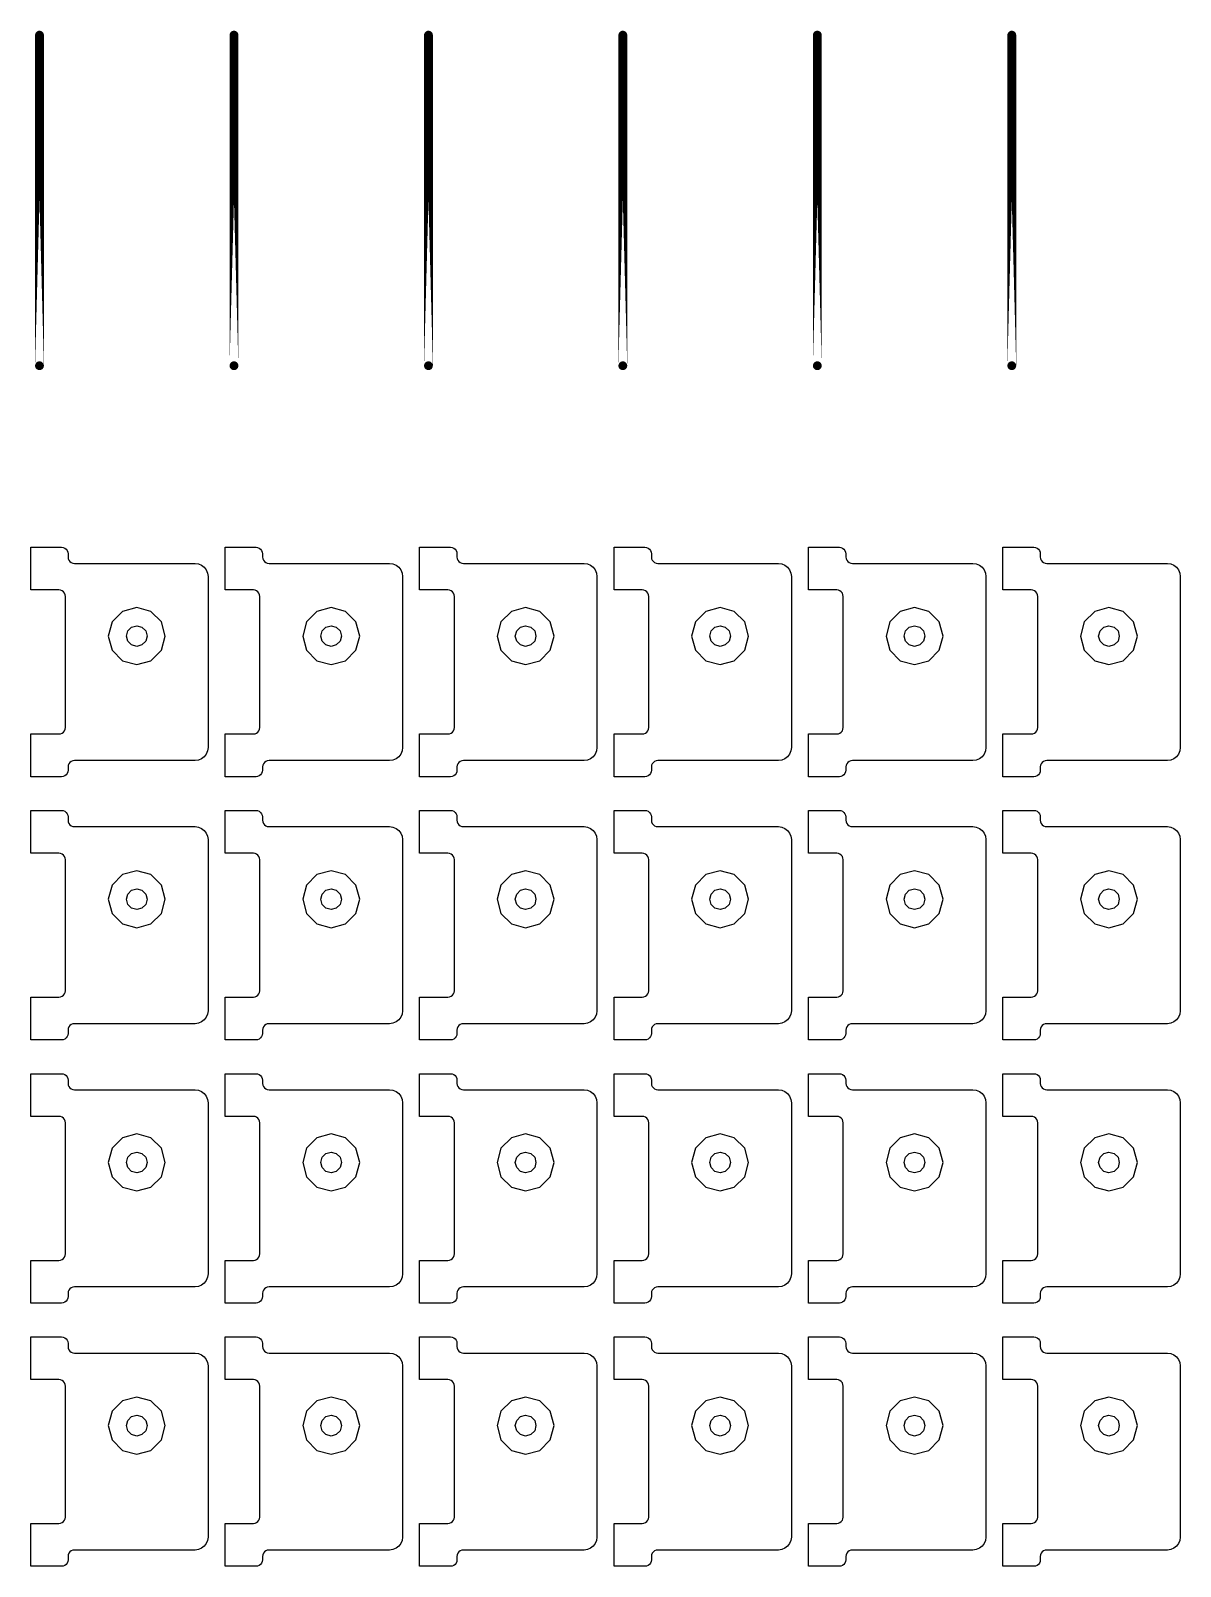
# Model space of a CAD drawing. Extents: x 11 to 212, y 11 to 212.
# Drawn here: x 157 to 167.44, y 161.51 to 175.44 of the extents above; entities that cross this region are included whole.
import ezdxf

# ---------------------------------------------------------------- set-up
doc = ezdxf.new("R2010")
doc.units = 0
doc.layers.get('0').update_dxf_attribs({"linetype": 'continuous'})
doc.layers.add('G', color=7, linetype='continuous')

# ---------------------------------------------------------------- blocks, each defined once
blk = doc.blocks.new('cutlineendpoint')
at = {"const_width": 0.04}
blk.add_lwpolyline([(-0.02, 0, 1), (0.02, 0, 1)], format="xyb", close=True, dxfattribs=at)

msp = doc.modelspace()

# ---------------------------------------------------------------- linework, layer by layer
at = {"layer": 'G', "const_width": 0.08}
for points in [[(157.082, 172.4), (157.082, 175.4)], [(158.847, 172.4), (158.847, 175.4)], [(160.612, 172.4), (160.612, 175.4)], [(162.376, 172.4), (162.376, 175.4)], [(164.141, 172.4), (164.141, 175.4)], [(165.906, 172.4), (165.906, 175.4)]]:
    msp.add_lwpolyline(points, close=True, dxfattribs=at)
at = {"layer": 'G'}
for points in [[(157.259, 169.059), (157.274, 169.061), (157.288, 169.067), (157.3, 169.076), (157.31, 169.088), (157.316, 169.102), (157.318, 169.118), (157.318, 170.306), (157.316, 170.321), (157.31, 170.335), (157.3, 170.347), (157.288, 170.357), (157.274, 170.363), (157.259, 170.365), (157.002, 170.365), (157.002, 170.753), (157.282, 170.753), (157.298, 170.751), (157.312, 170.745), (157.324, 170.736), (157.333, 170.724), (157.339, 170.709), (157.341, 170.694), (157.341, 170.665), (157.343, 170.649), (157.349, 170.635), (157.358, 170.623), (157.371, 170.614), (157.385, 170.608), (157.4, 170.606), (158.494, 170.606), (158.525, 170.602), (158.553, 170.59), (158.577, 170.571), (158.596, 170.547), (158.608, 170.519), (158.612, 170.488), (158.612, 168.935), (158.608, 168.905), (158.596, 168.876), (158.577, 168.852), (158.553, 168.833), (158.525, 168.822), (158.494, 168.818), (157.4, 168.818), (157.385, 168.816), (157.371, 168.81), (157.358, 168.8), (157.349, 168.788), (157.343, 168.774), (157.341, 168.759), (157.341, 168.729), (157.339, 168.714), (157.333, 168.7), (157.324, 168.688), (157.312, 168.678), (157.298, 168.673), (157.282, 168.671), (157.002, 168.671), (157.002, 169.059)], [(159.024, 169.059), (159.039, 169.061), (159.053, 169.067), (159.065, 169.076), (159.074, 169.088), (159.08, 169.102), (159.082, 169.118), (159.082, 170.306), (159.08, 170.321), (159.074, 170.335), (159.065, 170.347), (159.053, 170.357), (159.039, 170.363), (159.024, 170.365), (158.767, 170.365), (158.767, 170.753), (159.047, 170.753), (159.062, 170.751), (159.076, 170.745), (159.089, 170.736), (159.098, 170.724), (159.104, 170.709), (159.106, 170.694), (159.106, 170.665), (159.108, 170.649), (159.114, 170.635), (159.123, 170.623), (159.135, 170.614), (159.149, 170.608), (159.165, 170.606), (160.259, 170.606), (160.289, 170.602), (160.318, 170.59), (160.342, 170.571), (160.361, 170.547), (160.372, 170.519), (160.376, 170.488), (160.376, 168.935), (160.372, 168.905), (160.361, 168.876), (160.342, 168.852), (160.318, 168.833), (160.289, 168.822), (160.259, 168.818), (159.165, 168.818), (159.149, 168.816), (159.135, 168.81), (159.123, 168.8), (159.114, 168.788), (159.108, 168.774), (159.106, 168.759), (159.106, 168.729), (159.104, 168.714), (159.098, 168.7), (159.089, 168.688), (159.076, 168.678), (159.062, 168.673), (159.047, 168.671), (158.767, 168.671), (158.767, 169.059)], [(160.788, 169.059), (160.803, 169.061), (160.818, 169.067), (160.83, 169.076), (160.839, 169.088), (160.845, 169.102), (160.847, 169.118), (160.847, 170.306), (160.845, 170.321), (160.839, 170.335), (160.83, 170.347), (160.818, 170.357), (160.803, 170.363), (160.788, 170.365), (160.532, 170.365), (160.532, 170.753), (160.812, 170.753), (160.827, 170.751), (160.841, 170.745), (160.853, 170.736), (160.863, 170.724), (160.869, 170.709), (160.871, 170.694), (160.871, 170.665), (160.873, 170.649), (160.878, 170.635), (160.888, 170.623), (160.9, 170.614), (160.914, 170.608), (160.929, 170.606), (162.024, 170.606), (162.054, 170.602), (162.082, 170.59), (162.107, 170.571), (162.125, 170.547), (162.137, 170.519), (162.141, 170.488), (162.141, 168.935), (162.137, 168.905), (162.125, 168.876), (162.107, 168.852), (162.082, 168.833), (162.054, 168.822), (162.024, 168.818), (160.929, 168.818), (160.914, 168.816), (160.9, 168.81), (160.888, 168.8), (160.878, 168.788), (160.873, 168.774), (160.871, 168.759), (160.871, 168.729), (160.869, 168.714), (160.863, 168.7), (160.853, 168.688), (160.841, 168.678), (160.827, 168.673), (160.812, 168.671), (160.532, 168.671), (160.532, 169.059)], [(162.553, 169.059), (162.568, 169.061), (162.582, 169.067), (162.595, 169.076), (162.604, 169.088), (162.61, 169.102), (162.612, 169.118), (162.612, 170.306), (162.61, 170.321), (162.604, 170.335), (162.595, 170.347), (162.582, 170.357), (162.568, 170.363), (162.553, 170.365), (162.296, 170.365), (162.296, 170.753), (162.576, 170.753), (162.592, 170.751), (162.606, 170.745), (162.618, 170.736), (162.627, 170.724), (162.633, 170.709), (162.635, 170.694), (162.635, 170.665), (162.637, 170.649), (162.643, 170.635), (162.653, 170.623), (162.665, 170.614), (162.679, 170.608), (162.694, 170.606), (163.788, 170.606), (163.819, 170.602), (163.847, 170.59), (163.871, 170.571), (163.89, 170.547), (163.902, 170.519), (163.906, 170.488), (163.906, 168.935), (163.902, 168.905), (163.89, 168.876), (163.871, 168.852), (163.847, 168.833), (163.819, 168.822), (163.788, 168.818), (162.694, 168.818), (162.679, 168.816), (162.665, 168.81), (162.653, 168.8), (162.643, 168.788), (162.637, 168.774), (162.635, 168.759), (162.635, 168.729), (162.633, 168.714), (162.627, 168.7), (162.618, 168.688), (162.606, 168.678), (162.592, 168.673), (162.576, 168.671), (162.296, 168.671), (162.296, 169.059)], [(164.318, 169.059), (164.333, 169.061), (164.347, 169.067), (164.359, 169.076), (164.369, 169.088), (164.374, 169.102), (164.376, 169.118), (164.376, 170.306), (164.374, 170.321), (164.369, 170.335), (164.359, 170.347), (164.347, 170.357), (164.333, 170.363), (164.318, 170.365), (164.061, 170.365), (164.061, 170.753), (164.341, 170.753), (164.356, 170.751), (164.371, 170.745), (164.383, 170.736), (164.392, 170.724), (164.398, 170.709), (164.4, 170.694), (164.4, 170.665), (164.402, 170.649), (164.408, 170.635), (164.417, 170.623), (164.429, 170.614), (164.444, 170.608), (164.459, 170.606), (165.553, 170.606), (165.583, 170.602), (165.612, 170.59), (165.636, 170.571), (165.655, 170.547), (165.667, 170.519), (165.671, 170.488), (165.671, 168.935), (165.667, 168.905), (165.655, 168.876), (165.636, 168.852), (165.612, 168.833), (165.583, 168.822), (165.553, 168.818), (164.459, 168.818), (164.444, 168.816), (164.429, 168.81), (164.417, 168.8), (164.408, 168.788), (164.402, 168.774), (164.4, 168.759), (164.4, 168.729), (164.398, 168.714), (164.392, 168.7), (164.383, 168.688), (164.371, 168.678), (164.356, 168.673), (164.341, 168.671), (164.061, 168.671), (164.061, 169.059)], [(166.082, 169.059), (166.098, 169.061), (166.112, 169.067), (166.124, 169.076), (166.133, 169.088), (166.139, 169.102), (166.141, 169.118), (166.141, 170.306), (166.139, 170.321), (166.133, 170.335), (166.124, 170.347), (166.112, 170.357), (166.098, 170.363), (166.082, 170.365), (165.826, 170.365), (165.826, 170.753), (166.106, 170.753), (166.121, 170.751), (166.135, 170.745), (166.147, 170.736), (166.157, 170.724), (166.163, 170.709), (166.165, 170.694), (166.165, 170.665), (166.167, 170.649), (166.173, 170.635), (166.182, 170.623), (166.194, 170.614), (166.208, 170.608), (166.224, 170.606), (167.318, 170.606), (167.348, 170.602), (167.376, 170.59), (167.401, 170.571), (167.42, 170.547), (167.431, 170.519), (167.435, 170.488), (167.435, 168.935), (167.431, 168.905), (167.42, 168.876), (167.401, 168.852), (167.376, 168.833), (167.348, 168.822), (167.318, 168.818), (166.224, 168.818), (166.208, 168.816), (166.194, 168.81), (166.182, 168.8), (166.173, 168.788), (166.167, 168.774), (166.165, 168.759), (166.165, 168.729), (166.163, 168.714), (166.157, 168.7), (166.147, 168.688), (166.135, 168.678), (166.121, 168.673), (166.106, 168.671), (165.826, 168.671), (165.826, 169.059)], [(158.189, 169.818), (158.224, 169.947), (158.189, 170.076), (158.094, 170.171), (157.965, 170.206), (157.835, 170.171), (157.741, 170.076), (157.706, 169.947), (157.741, 169.818), (157.835, 169.723), (157.965, 169.688), (158.094, 169.723)], [(159.954, 169.818), (159.988, 169.947), (159.954, 170.076), (159.859, 170.171), (159.729, 170.206), (159.6, 170.171), (159.505, 170.076), (159.471, 169.947), (159.505, 169.818), (159.6, 169.723), (159.729, 169.688), (159.859, 169.723)], [(161.718, 169.818), (161.753, 169.947), (161.718, 170.076), (161.624, 170.171), (161.494, 170.206), (161.365, 170.171), (161.27, 170.076), (161.235, 169.947), (161.27, 169.818), (161.365, 169.723), (161.494, 169.688), (161.624, 169.723)], [(163.483, 169.818), (163.518, 169.947), (163.483, 170.076), (163.388, 170.171), (163.259, 170.206), (163.129, 170.171), (163.035, 170.076), (163, 169.947), (163.035, 169.818), (163.129, 169.723), (163.259, 169.688), (163.388, 169.723)], [(165.248, 169.818), (165.282, 169.947), (165.248, 170.076), (165.153, 170.171), (165.024, 170.206), (164.894, 170.171), (164.799, 170.076), (164.765, 169.947), (164.799, 169.818), (164.894, 169.723), (165.024, 169.688), (165.153, 169.723)], [(167.012, 169.818), (167.047, 169.947), (167.012, 170.076), (166.918, 170.171), (166.788, 170.206), (166.659, 170.171), (166.564, 170.076), (166.529, 169.947), (166.564, 169.818), (166.659, 169.723), (166.788, 169.688), (166.918, 169.723)], [(158.059, 169.947), (158.046, 169.9), (158.012, 169.866), (157.965, 169.853), (157.918, 169.866), (157.883, 169.9), (157.871, 169.947), (157.883, 169.994), (157.918, 170.029), (157.965, 170.041), (158.012, 170.029), (158.046, 169.994)], [(159.824, 169.947), (159.811, 169.9), (159.776, 169.866), (159.729, 169.853), (159.682, 169.866), (159.648, 169.9), (159.635, 169.947), (159.648, 169.994), (159.682, 170.029), (159.729, 170.041), (159.776, 170.029), (159.811, 169.994)], [(161.588, 169.947), (161.576, 169.9), (161.541, 169.866), (161.494, 169.853), (161.447, 169.866), (161.413, 169.9), (161.4, 169.947), (161.413, 169.994), (161.447, 170.029), (161.494, 170.041), (161.541, 170.029), (161.576, 169.994)], [(163.353, 169.947), (163.34, 169.9), (163.306, 169.866), (163.259, 169.853), (163.212, 169.866), (163.177, 169.9), (163.165, 169.947), (163.177, 169.994), (163.212, 170.029), (163.259, 170.041), (163.306, 170.029), (163.34, 169.994)], [(165.118, 169.947), (165.105, 169.9), (165.071, 169.866), (165.024, 169.853), (164.976, 169.866), (164.942, 169.9), (164.929, 169.947), (164.942, 169.994), (164.976, 170.029), (165.024, 170.041), (165.071, 170.029), (165.105, 169.994)], [(166.882, 169.947), (166.87, 169.9), (166.835, 169.866), (166.788, 169.853), (166.741, 169.866), (166.707, 169.9), (166.694, 169.947), (166.707, 169.994), (166.741, 170.029), (166.788, 170.041), (166.835, 170.029), (166.87, 169.994)], [(157.259, 166.671), (157.274, 166.673), (157.288, 166.678), (157.3, 166.688), (157.31, 166.7), (157.316, 166.714), (157.318, 166.729), (157.318, 167.918), (157.316, 167.933), (157.31, 167.947), (157.3, 167.959), (157.288, 167.969), (157.274, 167.974), (157.259, 167.976), (157.002, 167.976), (157.002, 168.365), (157.282, 168.365), (157.298, 168.363), (157.312, 168.357), (157.324, 168.347), (157.333, 168.335), (157.339, 168.321), (157.341, 168.306), (157.341, 168.276), (157.343, 168.261), (157.349, 168.247), (157.358, 168.235), (157.371, 168.226), (157.385, 168.22), (157.4, 168.218), (158.494, 168.218), (158.525, 168.214), (158.553, 168.202), (158.577, 168.183), (158.596, 168.159), (158.608, 168.13), (158.612, 168.1), (158.612, 166.547), (158.608, 166.517), (158.596, 166.488), (158.577, 166.464), (158.553, 166.445), (158.525, 166.433), (158.494, 166.429), (157.4, 166.429), (157.385, 166.427), (157.371, 166.422), (157.358, 166.412), (157.349, 166.4), (157.343, 166.386), (157.341, 166.371), (157.341, 166.341), (157.339, 166.326), (157.333, 166.312), (157.324, 166.3), (157.312, 166.29), (157.298, 166.284), (157.282, 166.282), (157.002, 166.282), (157.002, 166.671)], [(159.024, 166.671), (159.039, 166.673), (159.053, 166.678), (159.065, 166.688), (159.074, 166.7), (159.08, 166.714), (159.082, 166.729), (159.082, 167.918), (159.08, 167.933), (159.074, 167.947), (159.065, 167.959), (159.053, 167.969), (159.039, 167.974), (159.024, 167.976), (158.767, 167.976), (158.767, 168.365), (159.047, 168.365), (159.062, 168.363), (159.076, 168.357), (159.089, 168.347), (159.098, 168.335), (159.104, 168.321), (159.106, 168.306), (159.106, 168.276), (159.108, 168.261), (159.114, 168.247), (159.123, 168.235), (159.135, 168.226), (159.149, 168.22), (159.165, 168.218), (160.259, 168.218), (160.289, 168.214), (160.318, 168.202), (160.342, 168.183), (160.361, 168.159), (160.372, 168.13), (160.376, 168.1), (160.376, 166.547), (160.372, 166.517), (160.361, 166.488), (160.342, 166.464), (160.318, 166.445), (160.289, 166.433), (160.259, 166.429), (159.165, 166.429), (159.149, 166.427), (159.135, 166.422), (159.123, 166.412), (159.114, 166.4), (159.108, 166.386), (159.106, 166.371), (159.106, 166.341), (159.104, 166.326), (159.098, 166.312), (159.089, 166.3), (159.076, 166.29), (159.062, 166.284), (159.047, 166.282), (158.767, 166.282), (158.767, 166.671)], [(160.788, 166.671), (160.803, 166.673), (160.818, 166.678), (160.83, 166.688), (160.839, 166.7), (160.845, 166.714), (160.847, 166.729), (160.847, 167.918), (160.845, 167.933), (160.839, 167.947), (160.83, 167.959), (160.818, 167.969), (160.803, 167.974), (160.788, 167.976), (160.532, 167.976), (160.532, 168.365), (160.812, 168.365), (160.827, 168.363), (160.841, 168.357), (160.853, 168.347), (160.863, 168.335), (160.869, 168.321), (160.871, 168.306), (160.871, 168.276), (160.873, 168.261), (160.878, 168.247), (160.888, 168.235), (160.9, 168.226), (160.914, 168.22), (160.929, 168.218), (162.024, 168.218), (162.054, 168.214), (162.082, 168.202), (162.107, 168.183), (162.125, 168.159), (162.137, 168.13), (162.141, 168.1), (162.141, 166.547), (162.137, 166.517), (162.125, 166.488), (162.107, 166.464), (162.082, 166.445), (162.054, 166.433), (162.024, 166.429), (160.929, 166.429), (160.914, 166.427), (160.9, 166.422), (160.888, 166.412), (160.878, 166.4), (160.873, 166.386), (160.871, 166.371), (160.871, 166.341), (160.869, 166.326), (160.863, 166.312), (160.853, 166.3), (160.841, 166.29), (160.827, 166.284), (160.812, 166.282), (160.532, 166.282), (160.532, 166.671)], [(162.553, 166.671), (162.568, 166.673), (162.582, 166.678), (162.595, 166.688), (162.604, 166.7), (162.61, 166.714), (162.612, 166.729), (162.612, 167.918), (162.61, 167.933), (162.604, 167.947), (162.595, 167.959), (162.582, 167.969), (162.568, 167.974), (162.553, 167.976), (162.296, 167.976), (162.296, 168.365), (162.576, 168.365), (162.592, 168.363), (162.606, 168.357), (162.618, 168.347), (162.627, 168.335), (162.633, 168.321), (162.635, 168.306), (162.635, 168.276), (162.637, 168.261), (162.643, 168.247), (162.653, 168.235), (162.665, 168.226), (162.679, 168.22), (162.694, 168.218), (163.788, 168.218), (163.819, 168.214), (163.847, 168.202), (163.871, 168.183), (163.89, 168.159), (163.902, 168.13), (163.906, 168.1), (163.906, 166.547), (163.902, 166.517), (163.89, 166.488), (163.871, 166.464), (163.847, 166.445), (163.819, 166.433), (163.788, 166.429), (162.694, 166.429), (162.679, 166.427), (162.665, 166.422), (162.653, 166.412), (162.643, 166.4), (162.637, 166.386), (162.635, 166.371), (162.635, 166.341), (162.633, 166.326), (162.627, 166.312), (162.618, 166.3), (162.606, 166.29), (162.592, 166.284), (162.576, 166.282), (162.296, 166.282), (162.296, 166.671)], [(164.318, 166.671), (164.333, 166.673), (164.347, 166.678), (164.359, 166.688), (164.369, 166.7), (164.374, 166.714), (164.376, 166.729), (164.376, 167.918), (164.374, 167.933), (164.369, 167.947), (164.359, 167.959), (164.347, 167.969), (164.333, 167.974), (164.318, 167.976), (164.061, 167.976), (164.061, 168.365), (164.341, 168.365), (164.356, 168.363), (164.371, 168.357), (164.383, 168.347), (164.392, 168.335), (164.398, 168.321), (164.4, 168.306), (164.4, 168.276), (164.402, 168.261), (164.408, 168.247), (164.417, 168.235), (164.429, 168.226), (164.444, 168.22), (164.459, 168.218), (165.553, 168.218), (165.583, 168.214), (165.612, 168.202), (165.636, 168.183), (165.655, 168.159), (165.667, 168.13), (165.671, 168.1), (165.671, 166.547), (165.667, 166.517), (165.655, 166.488), (165.636, 166.464), (165.612, 166.445), (165.583, 166.433), (165.553, 166.429), (164.459, 166.429), (164.444, 166.427), (164.429, 166.422), (164.417, 166.412), (164.408, 166.4), (164.402, 166.386), (164.4, 166.371), (164.4, 166.341), (164.398, 166.326), (164.392, 166.312), (164.383, 166.3), (164.371, 166.29), (164.356, 166.284), (164.341, 166.282), (164.061, 166.282), (164.061, 166.671)], [(166.082, 166.671), (166.098, 166.673), (166.112, 166.678), (166.124, 166.688), (166.133, 166.7), (166.139, 166.714), (166.141, 166.729), (166.141, 167.918), (166.139, 167.933), (166.133, 167.947), (166.124, 167.959), (166.112, 167.969), (166.098, 167.974), (166.082, 167.976), (165.826, 167.976), (165.826, 168.365), (166.106, 168.365), (166.121, 168.363), (166.135, 168.357), (166.147, 168.347), (166.157, 168.335), (166.163, 168.321), (166.165, 168.306), (166.165, 168.276), (166.167, 168.261), (166.173, 168.247), (166.182, 168.235), (166.194, 168.226), (166.208, 168.22), (166.224, 168.218), (167.318, 168.218), (167.348, 168.214), (167.376, 168.202), (167.401, 168.183), (167.42, 168.159), (167.431, 168.13), (167.435, 168.1), (167.435, 166.547), (167.431, 166.517), (167.42, 166.488), (167.401, 166.464), (167.376, 166.445), (167.348, 166.433), (167.318, 166.429), (166.224, 166.429), (166.208, 166.427), (166.194, 166.422), (166.182, 166.412), (166.173, 166.4), (166.167, 166.386), (166.165, 166.371), (166.165, 166.341), (166.163, 166.326), (166.157, 166.312), (166.147, 166.3), (166.135, 166.29), (166.121, 166.284), (166.106, 166.282), (165.826, 166.282), (165.826, 166.671)], [(158.189, 167.429), (158.224, 167.559), (158.189, 167.688), (158.094, 167.783), (157.965, 167.818), (157.835, 167.783), (157.741, 167.688), (157.706, 167.559), (157.741, 167.429), (157.835, 167.335), (157.965, 167.3), (158.094, 167.335)], [(159.954, 167.429), (159.988, 167.559), (159.954, 167.688), (159.859, 167.783), (159.729, 167.818), (159.6, 167.783), (159.505, 167.688), (159.471, 167.559), (159.505, 167.429), (159.6, 167.335), (159.729, 167.3), (159.859, 167.335)], [(161.718, 167.429), (161.753, 167.559), (161.718, 167.688), (161.624, 167.783), (161.494, 167.818), (161.365, 167.783), (161.27, 167.688), (161.235, 167.559), (161.27, 167.429), (161.365, 167.335), (161.494, 167.3), (161.624, 167.335)], [(163.483, 167.429), (163.518, 167.559), (163.483, 167.688), (163.388, 167.783), (163.259, 167.818), (163.129, 167.783), (163.035, 167.688), (163, 167.559), (163.035, 167.429), (163.129, 167.335), (163.259, 167.3), (163.388, 167.335)], [(165.248, 167.429), (165.282, 167.559), (165.248, 167.688), (165.153, 167.783), (165.024, 167.818), (164.894, 167.783), (164.799, 167.688), (164.765, 167.559), (164.799, 167.429), (164.894, 167.335), (165.024, 167.3), (165.153, 167.335)], [(167.012, 167.429), (167.047, 167.559), (167.012, 167.688), (166.918, 167.783), (166.788, 167.818), (166.659, 167.783), (166.564, 167.688), (166.529, 167.559), (166.564, 167.429), (166.659, 167.335), (166.788, 167.3), (166.918, 167.335)], [(158.059, 167.559), (158.046, 167.512), (158.012, 167.477), (157.965, 167.465), (157.918, 167.477), (157.883, 167.512), (157.871, 167.559), (157.883, 167.606), (157.918, 167.64), (157.965, 167.653), (158.012, 167.64), (158.046, 167.606)], [(159.824, 167.559), (159.811, 167.512), (159.776, 167.477), (159.729, 167.465), (159.682, 167.477), (159.648, 167.512), (159.635, 167.559), (159.648, 167.606), (159.682, 167.64), (159.729, 167.653), (159.776, 167.64), (159.811, 167.606)], [(161.588, 167.559), (161.576, 167.512), (161.541, 167.477), (161.494, 167.465), (161.447, 167.477), (161.413, 167.512), (161.4, 167.559), (161.413, 167.606), (161.447, 167.64), (161.494, 167.653), (161.541, 167.64), (161.576, 167.606)], [(163.353, 167.559), (163.34, 167.512), (163.306, 167.477), (163.259, 167.465), (163.212, 167.477), (163.177, 167.512), (163.165, 167.559), (163.177, 167.606), (163.212, 167.64), (163.259, 167.653), (163.306, 167.64), (163.34, 167.606)], [(165.118, 167.559), (165.105, 167.512), (165.071, 167.477), (165.024, 167.465), (164.976, 167.477), (164.942, 167.512), (164.929, 167.559), (164.942, 167.606), (164.976, 167.64), (165.024, 167.653), (165.071, 167.64), (165.105, 167.606)], [(166.882, 167.559), (166.87, 167.512), (166.835, 167.477), (166.788, 167.465), (166.741, 167.477), (166.707, 167.512), (166.694, 167.559), (166.707, 167.606), (166.741, 167.64), (166.788, 167.653), (166.835, 167.64), (166.87, 167.606)], [(157.259, 164.282), (157.274, 164.284), (157.288, 164.29), (157.3, 164.3), (157.31, 164.312), (157.316, 164.326), (157.318, 164.341), (157.318, 165.529), (157.316, 165.545), (157.31, 165.559), (157.3, 165.571), (157.288, 165.58), (157.274, 165.586), (157.259, 165.588), (157.002, 165.588), (157.002, 165.976), (157.282, 165.976), (157.298, 165.974), (157.312, 165.969), (157.324, 165.959), (157.333, 165.947), (157.339, 165.933), (157.341, 165.918), (157.341, 165.888), (157.343, 165.873), (157.349, 165.859), (157.358, 165.847), (157.371, 165.837), (157.385, 165.831), (157.4, 165.829), (158.494, 165.829), (158.525, 165.825), (158.553, 165.814), (158.577, 165.795), (158.596, 165.771), (158.608, 165.742), (158.612, 165.712), (158.612, 164.159), (158.608, 164.128), (158.596, 164.1), (158.577, 164.076), (158.553, 164.057), (158.525, 164.045), (158.494, 164.041), (157.4, 164.041), (157.385, 164.039), (157.371, 164.033), (157.358, 164.024), (157.349, 164.012), (157.343, 163.998), (157.341, 163.982), (157.341, 163.953), (157.339, 163.938), (157.333, 163.924), (157.324, 163.911), (157.312, 163.902), (157.298, 163.896), (157.282, 163.894), (157.002, 163.894), (157.002, 164.282)], [(159.024, 164.282), (159.039, 164.284), (159.053, 164.29), (159.065, 164.3), (159.074, 164.312), (159.08, 164.326), (159.082, 164.341), (159.082, 165.529), (159.08, 165.545), (159.074, 165.559), (159.065, 165.571), (159.053, 165.58), (159.039, 165.586), (159.024, 165.588), (158.767, 165.588), (158.767, 165.976), (159.047, 165.976), (159.062, 165.974), (159.076, 165.969), (159.089, 165.959), (159.098, 165.947), (159.104, 165.933), (159.106, 165.918), (159.106, 165.888), (159.108, 165.873), (159.114, 165.859), (159.123, 165.847), (159.135, 165.837), (159.149, 165.831), (159.165, 165.829), (160.259, 165.829), (160.289, 165.825), (160.318, 165.814), (160.342, 165.795), (160.361, 165.771), (160.372, 165.742), (160.376, 165.712), (160.376, 164.159), (160.372, 164.128), (160.361, 164.1), (160.342, 164.076), (160.318, 164.057), (160.289, 164.045), (160.259, 164.041), (159.165, 164.041), (159.149, 164.039), (159.135, 164.033), (159.123, 164.024), (159.114, 164.012), (159.108, 163.998), (159.106, 163.982), (159.106, 163.953), (159.104, 163.938), (159.098, 163.924), (159.089, 163.911), (159.076, 163.902), (159.062, 163.896), (159.047, 163.894), (158.767, 163.894), (158.767, 164.282)], [(160.788, 164.282), (160.803, 164.284), (160.818, 164.29), (160.83, 164.3), (160.839, 164.312), (160.845, 164.326), (160.847, 164.341), (160.847, 165.529), (160.845, 165.545), (160.839, 165.559), (160.83, 165.571), (160.818, 165.58), (160.803, 165.586), (160.788, 165.588), (160.532, 165.588), (160.532, 165.976), (160.812, 165.976), (160.827, 165.974), (160.841, 165.969), (160.853, 165.959), (160.863, 165.947), (160.869, 165.933), (160.871, 165.918), (160.871, 165.888), (160.873, 165.873), (160.878, 165.859), (160.888, 165.847), (160.9, 165.837), (160.914, 165.831), (160.929, 165.829), (162.024, 165.829), (162.054, 165.825), (162.082, 165.814), (162.107, 165.795), (162.125, 165.771), (162.137, 165.742), (162.141, 165.712), (162.141, 164.159), (162.137, 164.128), (162.125, 164.1), (162.107, 164.076), (162.082, 164.057), (162.054, 164.045), (162.024, 164.041), (160.929, 164.041), (160.914, 164.039), (160.9, 164.033), (160.888, 164.024), (160.878, 164.012), (160.873, 163.998), (160.871, 163.982), (160.871, 163.953), (160.869, 163.938), (160.863, 163.924), (160.853, 163.911), (160.841, 163.902), (160.827, 163.896), (160.812, 163.894), (160.532, 163.894), (160.532, 164.282)], [(162.553, 164.282), (162.568, 164.284), (162.582, 164.29), (162.595, 164.3), (162.604, 164.312), (162.61, 164.326), (162.612, 164.341), (162.612, 165.529), (162.61, 165.545), (162.604, 165.559), (162.595, 165.571), (162.582, 165.58), (162.568, 165.586), (162.553, 165.588), (162.296, 165.588), (162.296, 165.976), (162.576, 165.976), (162.592, 165.974), (162.606, 165.969), (162.618, 165.959), (162.627, 165.947), (162.633, 165.933), (162.635, 165.918), (162.635, 165.888), (162.637, 165.873), (162.643, 165.859), (162.653, 165.847), (162.665, 165.837), (162.679, 165.831), (162.694, 165.829), (163.788, 165.829), (163.819, 165.825), (163.847, 165.814), (163.871, 165.795), (163.89, 165.771), (163.902, 165.742), (163.906, 165.712), (163.906, 164.159), (163.902, 164.128), (163.89, 164.1), (163.871, 164.076), (163.847, 164.057), (163.819, 164.045), (163.788, 164.041), (162.694, 164.041), (162.679, 164.039), (162.665, 164.033), (162.653, 164.024), (162.643, 164.012), (162.637, 163.998), (162.635, 163.982), (162.635, 163.953), (162.633, 163.938), (162.627, 163.924), (162.618, 163.911), (162.606, 163.902), (162.592, 163.896), (162.576, 163.894), (162.296, 163.894), (162.296, 164.282)], [(164.318, 164.282), (164.333, 164.284), (164.347, 164.29), (164.359, 164.3), (164.369, 164.312), (164.374, 164.326), (164.376, 164.341), (164.376, 165.529), (164.374, 165.545), (164.369, 165.559), (164.359, 165.571), (164.347, 165.58), (164.333, 165.586), (164.318, 165.588), (164.061, 165.588), (164.061, 165.976), (164.341, 165.976), (164.356, 165.974), (164.371, 165.969), (164.383, 165.959), (164.392, 165.947), (164.398, 165.933), (164.4, 165.918), (164.4, 165.888), (164.402, 165.873), (164.408, 165.859), (164.417, 165.847), (164.429, 165.837), (164.444, 165.831), (164.459, 165.829), (165.553, 165.829), (165.583, 165.825), (165.612, 165.814), (165.636, 165.795), (165.655, 165.771), (165.667, 165.742), (165.671, 165.712), (165.671, 164.159), (165.667, 164.128), (165.655, 164.1), (165.636, 164.076), (165.612, 164.057), (165.583, 164.045), (165.553, 164.041), (164.459, 164.041), (164.444, 164.039), (164.429, 164.033), (164.417, 164.024), (164.408, 164.012), (164.402, 163.998), (164.4, 163.982), (164.4, 163.953), (164.398, 163.938), (164.392, 163.924), (164.383, 163.911), (164.371, 163.902), (164.356, 163.896), (164.341, 163.894), (164.061, 163.894), (164.061, 164.282)], [(166.082, 164.282), (166.098, 164.284), (166.112, 164.29), (166.124, 164.3), (166.133, 164.312), (166.139, 164.326), (166.141, 164.341), (166.141, 165.529), (166.139, 165.545), (166.133, 165.559), (166.124, 165.571), (166.112, 165.58), (166.098, 165.586), (166.082, 165.588), (165.826, 165.588), (165.826, 165.976), (166.106, 165.976), (166.121, 165.974), (166.135, 165.969), (166.147, 165.959), (166.157, 165.947), (166.163, 165.933), (166.165, 165.918), (166.165, 165.888), (166.167, 165.873), (166.173, 165.859), (166.182, 165.847), (166.194, 165.837), (166.208, 165.831), (166.224, 165.829), (167.318, 165.829), (167.348, 165.825), (167.376, 165.814), (167.401, 165.795), (167.42, 165.771), (167.431, 165.742), (167.435, 165.712), (167.435, 164.159), (167.431, 164.128), (167.42, 164.1), (167.401, 164.076), (167.376, 164.057), (167.348, 164.045), (167.318, 164.041), (166.224, 164.041), (166.208, 164.039), (166.194, 164.033), (166.182, 164.024), (166.173, 164.012), (166.167, 163.998), (166.165, 163.982), (166.165, 163.953), (166.163, 163.938), (166.157, 163.924), (166.147, 163.911), (166.135, 163.902), (166.121, 163.896), (166.106, 163.894), (165.826, 163.894), (165.826, 164.282)], [(158.189, 165.041), (158.224, 165.171), (158.189, 165.3), (158.094, 165.395), (157.965, 165.429), (157.835, 165.395), (157.741, 165.3), (157.706, 165.171), (157.741, 165.041), (157.835, 164.946), (157.965, 164.912), (158.094, 164.946)], [(159.954, 165.041), (159.988, 165.171), (159.954, 165.3), (159.859, 165.395), (159.729, 165.429), (159.6, 165.395), (159.505, 165.3), (159.471, 165.171), (159.505, 165.041), (159.6, 164.946), (159.729, 164.912), (159.859, 164.946)], [(161.718, 165.041), (161.753, 165.171), (161.718, 165.3), (161.624, 165.395), (161.494, 165.429), (161.365, 165.395), (161.27, 165.3), (161.235, 165.171), (161.27, 165.041), (161.365, 164.946), (161.494, 164.912), (161.624, 164.946)], [(163.483, 165.041), (163.518, 165.171), (163.483, 165.3), (163.388, 165.395), (163.259, 165.429), (163.129, 165.395), (163.035, 165.3), (163, 165.171), (163.035, 165.041), (163.129, 164.946), (163.259, 164.912), (163.388, 164.946)], [(165.248, 165.041), (165.282, 165.171), (165.248, 165.3), (165.153, 165.395), (165.024, 165.429), (164.894, 165.395), (164.799, 165.3), (164.765, 165.171), (164.799, 165.041), (164.894, 164.946), (165.024, 164.912), (165.153, 164.946)], [(167.012, 165.041), (167.047, 165.171), (167.012, 165.3), (166.918, 165.395), (166.788, 165.429), (166.659, 165.395), (166.564, 165.3), (166.529, 165.171), (166.564, 165.041), (166.659, 164.946), (166.788, 164.912), (166.918, 164.946)], [(158.059, 165.171), (158.046, 165.124), (158.012, 165.089), (157.965, 165.076), (157.918, 165.089), (157.883, 165.124), (157.871, 165.171), (157.883, 165.218), (157.918, 165.252), (157.965, 165.265), (158.012, 165.252), (158.046, 165.218)], [(159.824, 165.171), (159.811, 165.124), (159.776, 165.089), (159.729, 165.076), (159.682, 165.089), (159.648, 165.124), (159.635, 165.171), (159.648, 165.218), (159.682, 165.252), (159.729, 165.265), (159.776, 165.252), (159.811, 165.218)], [(161.588, 165.171), (161.576, 165.124), (161.541, 165.089), (161.494, 165.076), (161.447, 165.089), (161.413, 165.124), (161.4, 165.171), (161.413, 165.218), (161.447, 165.252), (161.494, 165.265), (161.541, 165.252), (161.576, 165.218)], [(163.353, 165.171), (163.34, 165.124), (163.306, 165.089), (163.259, 165.076), (163.212, 165.089), (163.177, 165.124), (163.165, 165.171), (163.177, 165.218), (163.212, 165.252), (163.259, 165.265), (163.306, 165.252), (163.34, 165.218)], [(165.118, 165.171), (165.105, 165.124), (165.071, 165.089), (165.024, 165.076), (164.976, 165.089), (164.942, 165.124), (164.929, 165.171), (164.942, 165.218), (164.976, 165.252), (165.024, 165.265), (165.071, 165.252), (165.105, 165.218)], [(166.882, 165.171), (166.87, 165.124), (166.835, 165.089), (166.788, 165.076), (166.741, 165.089), (166.707, 165.124), (166.694, 165.171), (166.707, 165.218), (166.741, 165.252), (166.788, 165.265), (166.835, 165.252), (166.87, 165.218)], [(157.259, 161.894), (157.274, 161.896), (157.288, 161.902), (157.3, 161.911), (157.31, 161.924), (157.316, 161.938), (157.318, 161.953), (157.318, 163.141), (157.316, 163.156), (157.31, 163.171), (157.3, 163.183), (157.288, 163.192), (157.274, 163.198), (157.259, 163.2), (157.002, 163.2), (157.002, 163.588), (157.282, 163.588), (157.298, 163.586), (157.312, 163.58), (157.324, 163.571), (157.333, 163.559), (157.339, 163.545), (157.341, 163.529), (157.341, 163.5), (157.343, 163.485), (157.349, 163.471), (157.358, 163.458), (157.371, 163.449), (157.385, 163.443), (157.4, 163.441), (158.494, 163.441), (158.525, 163.437), (158.553, 163.425), (158.577, 163.407), (158.596, 163.382), (158.608, 163.354), (158.612, 163.324), (158.612, 161.771), (158.608, 161.74), (158.596, 161.712), (158.577, 161.687), (158.553, 161.669), (158.525, 161.657), (158.494, 161.653), (157.4, 161.653), (157.385, 161.651), (157.371, 161.645), (157.358, 161.636), (157.349, 161.624), (157.343, 161.609), (157.341, 161.594), (157.341, 161.565), (157.339, 161.549), (157.333, 161.535), (157.324, 161.523), (157.312, 161.514), (157.298, 161.508), (157.282, 161.506), (157.002, 161.506), (157.002, 161.894)], [(159.024, 161.894), (159.039, 161.896), (159.053, 161.902), (159.065, 161.911), (159.074, 161.924), (159.08, 161.938), (159.082, 161.953), (159.082, 163.141), (159.08, 163.156), (159.074, 163.171), (159.065, 163.183), (159.053, 163.192), (159.039, 163.198), (159.024, 163.2), (158.767, 163.2), (158.767, 163.588), (159.047, 163.588), (159.062, 163.586), (159.076, 163.58), (159.089, 163.571), (159.098, 163.559), (159.104, 163.545), (159.106, 163.529), (159.106, 163.5), (159.108, 163.485), (159.114, 163.471), (159.123, 163.458), (159.135, 163.449), (159.149, 163.443), (159.165, 163.441), (160.259, 163.441), (160.289, 163.437), (160.318, 163.425), (160.342, 163.407), (160.361, 163.382), (160.372, 163.354), (160.376, 163.324), (160.376, 161.771), (160.372, 161.74), (160.361, 161.712), (160.342, 161.687), (160.318, 161.669), (160.289, 161.657), (160.259, 161.653), (159.165, 161.653), (159.149, 161.651), (159.135, 161.645), (159.123, 161.636), (159.114, 161.624), (159.108, 161.609), (159.106, 161.594), (159.106, 161.565), (159.104, 161.549), (159.098, 161.535), (159.089, 161.523), (159.076, 161.514), (159.062, 161.508), (159.047, 161.506), (158.767, 161.506), (158.767, 161.894)], [(160.788, 161.894), (160.803, 161.896), (160.818, 161.902), (160.83, 161.911), (160.839, 161.924), (160.845, 161.938), (160.847, 161.953), (160.847, 163.141), (160.845, 163.156), (160.839, 163.171), (160.83, 163.183), (160.818, 163.192), (160.803, 163.198), (160.788, 163.2), (160.532, 163.2), (160.532, 163.588), (160.812, 163.588), (160.827, 163.586), (160.841, 163.58), (160.853, 163.571), (160.863, 163.559), (160.869, 163.545), (160.871, 163.529), (160.871, 163.5), (160.873, 163.485), (160.878, 163.471), (160.888, 163.458), (160.9, 163.449), (160.914, 163.443), (160.929, 163.441), (162.024, 163.441), (162.054, 163.437), (162.082, 163.425), (162.107, 163.407), (162.125, 163.382), (162.137, 163.354), (162.141, 163.324), (162.141, 161.771), (162.137, 161.74), (162.125, 161.712), (162.107, 161.687), (162.082, 161.669), (162.054, 161.657), (162.024, 161.653), (160.929, 161.653), (160.914, 161.651), (160.9, 161.645), (160.888, 161.636), (160.878, 161.624), (160.873, 161.609), (160.871, 161.594), (160.871, 161.565), (160.869, 161.549), (160.863, 161.535), (160.853, 161.523), (160.841, 161.514), (160.827, 161.508), (160.812, 161.506), (160.532, 161.506), (160.532, 161.894)], [(162.553, 161.894), (162.568, 161.896), (162.582, 161.902), (162.595, 161.911), (162.604, 161.924), (162.61, 161.938), (162.612, 161.953), (162.612, 163.141), (162.61, 163.156), (162.604, 163.171), (162.595, 163.183), (162.582, 163.192), (162.568, 163.198), (162.553, 163.2), (162.296, 163.2), (162.296, 163.588), (162.576, 163.588), (162.592, 163.586), (162.606, 163.58), (162.618, 163.571), (162.627, 163.559), (162.633, 163.545), (162.635, 163.529), (162.635, 163.5), (162.637, 163.485), (162.643, 163.471), (162.653, 163.458), (162.665, 163.449), (162.679, 163.443), (162.694, 163.441), (163.788, 163.441), (163.819, 163.437), (163.847, 163.425), (163.871, 163.407), (163.89, 163.382), (163.902, 163.354), (163.906, 163.324), (163.906, 161.771), (163.902, 161.74), (163.89, 161.712), (163.871, 161.687), (163.847, 161.669), (163.819, 161.657), (163.788, 161.653), (162.694, 161.653), (162.679, 161.651), (162.665, 161.645), (162.653, 161.636), (162.643, 161.624), (162.637, 161.609), (162.635, 161.594), (162.635, 161.565), (162.633, 161.549), (162.627, 161.535), (162.618, 161.523), (162.606, 161.514), (162.592, 161.508), (162.576, 161.506), (162.296, 161.506), (162.296, 161.894)], [(164.318, 161.894), (164.333, 161.896), (164.347, 161.902), (164.359, 161.911), (164.369, 161.924), (164.374, 161.938), (164.376, 161.953), (164.376, 163.141), (164.374, 163.156), (164.369, 163.171), (164.359, 163.183), (164.347, 163.192), (164.333, 163.198), (164.318, 163.2), (164.061, 163.2), (164.061, 163.588), (164.341, 163.588), (164.356, 163.586), (164.371, 163.58), (164.383, 163.571), (164.392, 163.559), (164.398, 163.545), (164.4, 163.529), (164.4, 163.5), (164.402, 163.485), (164.408, 163.471), (164.417, 163.458), (164.429, 163.449), (164.444, 163.443), (164.459, 163.441), (165.553, 163.441), (165.583, 163.437), (165.612, 163.425), (165.636, 163.407), (165.655, 163.382), (165.667, 163.354), (165.671, 163.324), (165.671, 161.771), (165.667, 161.74), (165.655, 161.712), (165.636, 161.687), (165.612, 161.669), (165.583, 161.657), (165.553, 161.653), (164.459, 161.653), (164.444, 161.651), (164.429, 161.645), (164.417, 161.636), (164.408, 161.624), (164.402, 161.609), (164.4, 161.594), (164.4, 161.565), (164.398, 161.549), (164.392, 161.535), (164.383, 161.523), (164.371, 161.514), (164.356, 161.508), (164.341, 161.506), (164.061, 161.506), (164.061, 161.894)], [(166.082, 161.894), (166.098, 161.896), (166.112, 161.902), (166.124, 161.911), (166.133, 161.924), (166.139, 161.938), (166.141, 161.953), (166.141, 163.141), (166.139, 163.156), (166.133, 163.171), (166.124, 163.183), (166.112, 163.192), (166.098, 163.198), (166.082, 163.2), (165.826, 163.2), (165.826, 163.588), (166.106, 163.588), (166.121, 163.586), (166.135, 163.58), (166.147, 163.571), (166.157, 163.559), (166.163, 163.545), (166.165, 163.529), (166.165, 163.5), (166.167, 163.485), (166.173, 163.471), (166.182, 163.458), (166.194, 163.449), (166.208, 163.443), (166.224, 163.441), (167.318, 163.441), (167.348, 163.437), (167.376, 163.425), (167.401, 163.407), (167.42, 163.382), (167.431, 163.354), (167.435, 163.324), (167.435, 161.771), (167.431, 161.74), (167.42, 161.712), (167.401, 161.687), (167.376, 161.669), (167.348, 161.657), (167.318, 161.653), (166.224, 161.653), (166.208, 161.651), (166.194, 161.645), (166.182, 161.636), (166.173, 161.624), (166.167, 161.609), (166.165, 161.594), (166.165, 161.565), (166.163, 161.549), (166.157, 161.535), (166.147, 161.523), (166.135, 161.514), (166.121, 161.508), (166.106, 161.506), (165.826, 161.506), (165.826, 161.894)], [(158.189, 162.653), (158.224, 162.782), (158.189, 162.912), (158.094, 163.007), (157.965, 163.041), (157.835, 163.007), (157.741, 162.912), (157.706, 162.782), (157.741, 162.653), (157.835, 162.558), (157.965, 162.524), (158.094, 162.558)], [(159.954, 162.653), (159.988, 162.782), (159.954, 162.912), (159.859, 163.007), (159.729, 163.041), (159.6, 163.007), (159.505, 162.912), (159.471, 162.782), (159.505, 162.653), (159.6, 162.558), (159.729, 162.524), (159.859, 162.558)], [(161.718, 162.653), (161.753, 162.782), (161.718, 162.912), (161.624, 163.007), (161.494, 163.041), (161.365, 163.007), (161.27, 162.912), (161.235, 162.782), (161.27, 162.653), (161.365, 162.558), (161.494, 162.524), (161.624, 162.558)], [(163.483, 162.653), (163.518, 162.782), (163.483, 162.912), (163.388, 163.007), (163.259, 163.041), (163.129, 163.007), (163.035, 162.912), (163, 162.782), (163.035, 162.653), (163.129, 162.558), (163.259, 162.524), (163.388, 162.558)], [(165.248, 162.653), (165.282, 162.782), (165.248, 162.912), (165.153, 163.007), (165.024, 163.041), (164.894, 163.007), (164.799, 162.912), (164.765, 162.782), (164.799, 162.653), (164.894, 162.558), (165.024, 162.524), (165.153, 162.558)], [(167.012, 162.653), (167.047, 162.782), (167.012, 162.912), (166.918, 163.007), (166.788, 163.041), (166.659, 163.007), (166.564, 162.912), (166.529, 162.782), (166.564, 162.653), (166.659, 162.558), (166.788, 162.524), (166.918, 162.558)], [(158.059, 162.782), (158.046, 162.735), (158.012, 162.701), (157.965, 162.688), (157.918, 162.701), (157.883, 162.735), (157.871, 162.782), (157.883, 162.829), (157.918, 162.864), (157.965, 162.876), (158.012, 162.864), (158.046, 162.829)], [(159.824, 162.782), (159.811, 162.735), (159.776, 162.701), (159.729, 162.688), (159.682, 162.701), (159.648, 162.735), (159.635, 162.782), (159.648, 162.829), (159.682, 162.864), (159.729, 162.876), (159.776, 162.864), (159.811, 162.829)], [(161.588, 162.782), (161.576, 162.735), (161.541, 162.701), (161.494, 162.688), (161.447, 162.701), (161.413, 162.735), (161.4, 162.782), (161.413, 162.829), (161.447, 162.864), (161.494, 162.876), (161.541, 162.864), (161.576, 162.829)], [(163.353, 162.782), (163.34, 162.735), (163.306, 162.701), (163.259, 162.688), (163.212, 162.701), (163.177, 162.735), (163.165, 162.782), (163.177, 162.829), (163.212, 162.864), (163.259, 162.876), (163.306, 162.864), (163.34, 162.829)], [(165.118, 162.782), (165.105, 162.735), (165.071, 162.701), (165.024, 162.688), (164.976, 162.701), (164.942, 162.735), (164.929, 162.782), (164.942, 162.829), (164.976, 162.864), (165.024, 162.876), (165.071, 162.864), (165.105, 162.829)], [(166.882, 162.782), (166.87, 162.735), (166.835, 162.701), (166.788, 162.688), (166.741, 162.701), (166.707, 162.735), (166.694, 162.782), (166.707, 162.829), (166.741, 162.864), (166.788, 162.876), (166.835, 162.864), (166.87, 162.829)]]:
    msp.add_lwpolyline(points, close=True, dxfattribs=at)

# ---------------------------------------------------------------- block references
for p in [(157.082, 175.4), (158.847, 175.4), (160.612, 175.4), (162.376, 175.4), (164.141, 175.4), (165.906, 175.4), (157.082, 172.4), (158.847, 172.4), (160.612, 172.4), (162.376, 172.4), (164.141, 172.4), (165.906, 172.4)]:
    msp.add_blockref('cutlineendpoint', p, dxfattribs=at)

doc.saveas('drawing.dxf')
